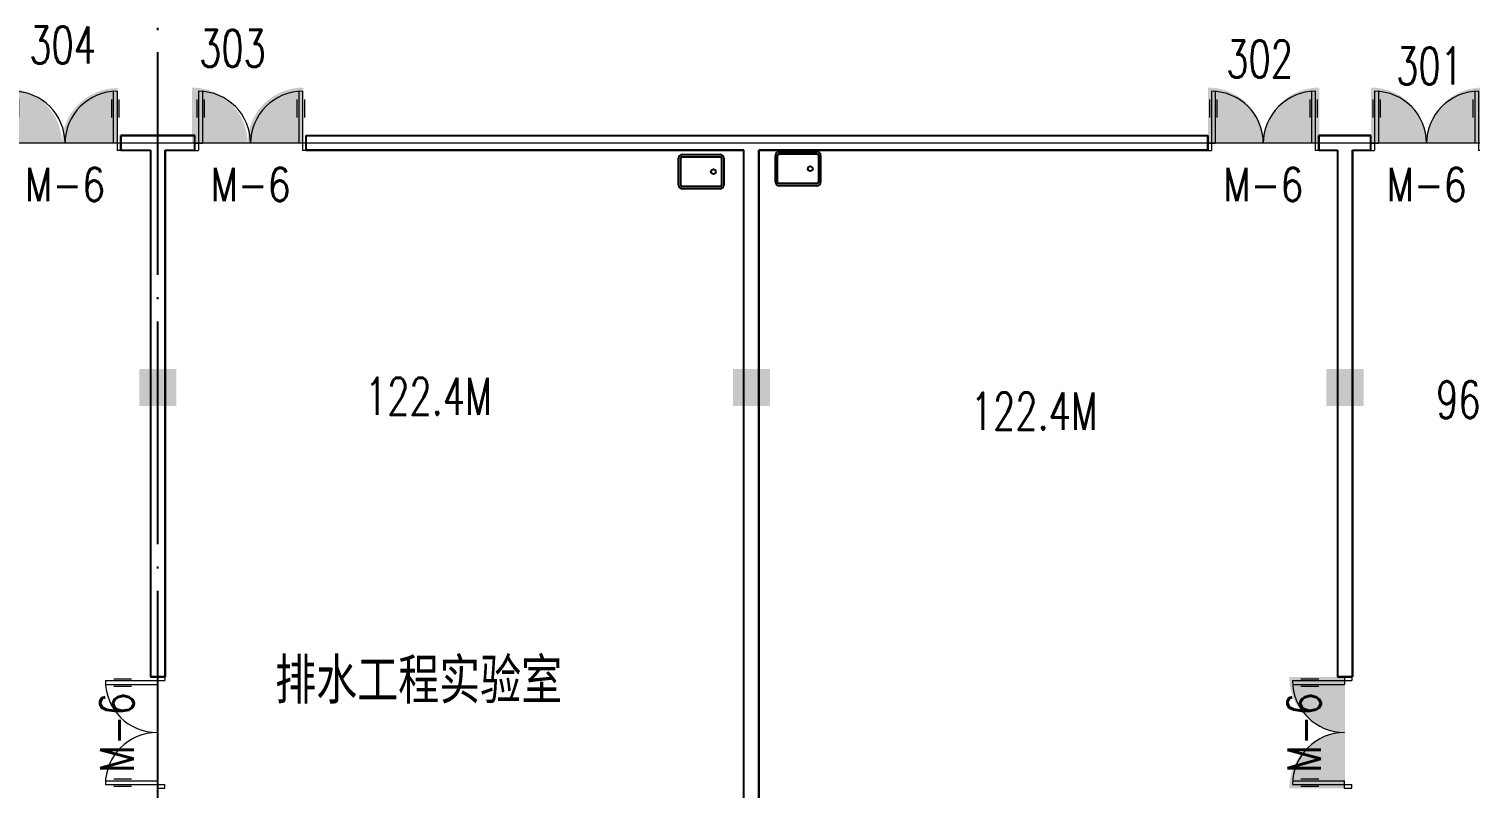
# Model space of a CAD drawing. Extents: x -220435 to 246757, y -381552 to -223577.
# Drawn here: x 77834 to 97260, y -343183 to -332947 of the extents above; entities that cross this region are included whole.
import ezdxf
from ezdxf.enums import TextEntityAlignment as Align

# ---------------------------------------------------------------- set-up
doc = ezdxf.new("R2010")
doc.units = 0
doc.header["$LTSCALE"] = 1500
doc.header["$MEASUREMENT"] = 0
doc.linetypes.add('DOTE', pattern=[2.42, 2, -0.2, 0.02, -0.2])
doc.layers.get('0').update_dxf_attribs({"linetype": 'CONTINUOUS'})
for name, color, linetype in [('COLUMN', 7, 'CONTINUOUS'), ('DOTE', 7, 'DOTE'), ('JELIBTLTC', 7, 'CONTINUOUS'), ('LVTRY', 7, 'CONTINUOUS'), ('PUB_WALL', 7, 'CONTINUOUS'), ('WALL', 7, 'CONTINUOUS'), ('WINDOW_TEXT', 7, 'CONTINUOUS'), ('模压门', 90, 'CONTINUOUS'), ('防盗门', 180, 'CONTINUOUS')]:
    doc.layers.add(name, color=color, linetype=linetype)
for name, color, linetype, lineweight in [('PUB_DIM', 7, 'CONTINUOUS', 0), ('WINDOW', 7, 'CONTINUOUS', 0), ('我的', 7, 'CONTINUOUS', 0)]:
    doc.layers.add(name, color=color, linetype=linetype, lineweight=lineweight)
doc.styles.add('_SIMPLEX', font='SIMPLEX.shx', dxfattribs={"width": 0.8})
doc.styles.add('DIM_FONT', font='TXT.shx', dxfattribs={"width": 0.7})
doc.styles.add('JELIBTLZX1', font='arial.ttf', dxfattribs={"width": 0.65})

# ---------------------------------------------------------------- blocks, each defined once
blk = doc.blocks.new('_FZH')
blk.add_solid([(-0.5, -0.5), (0.5, -0.5), (-0.5, 0.5), (0.5, 0.5)])
blk = doc.blocks.new('M_A20TUI')
for p, q in [((-0.483, 0.396), (-0.483, 0.235)), ((-0.467, 0.471), (-0.467, -0.062)), ((-0.433, 0.47), (-0.433, 0.004)), ((-0.417, 0.396), (-0.417, 0.235)), ((0.417, 0.396), (0.417, 0.235)), ((0.433, 0.47), (0.433, 0.004)), ((0.467, 0.471), (0.467, -0.062)), ((0.483, 0.396), (0.483, 0.235)), ((-0.5, 0.004), (-0.433, 0.004)), ((-0.5, 0.004), (-0.5, -0.062)), ((0.5, 0.004), (0.433, 0.004)), ((0.5, 0.004), (0.5, -0.062)), ((-0.5, -0.062), (-0.467, -0.062)), ((0.5, -0.062), (0.467, -0.062))]:
    blk.add_line(p, q)
for centre, start, end in [((-0.467, 0.004), 0, 90), ((0.467, 0.004), 90, 180)]:
    blk.add_arc(centre, 0.467, start, end)
blk = doc.blocks.new('_LV11')
for p, q in [((-255, 0), (255, 0)), ((-305, -410), (-305, -50)), ((-275, -410), (-275, -50)), ((-255, -30), (255, -30)), ((275, -50), (275, -410)), ((305, -50), (305, -410)), ((255, -430), (-255, -430)), ((255, -460), (-255, -460))]:
    blk.add_line(p, q)
blk.add_circle((165, -230), 32.5)
for centre, radius, start, end in [((-255, -50), 50, 90, 180), ((255, -50), 50, 0, 90), ((-255, -50), 20, 90, 180), ((255, -50), 20, 0, 90), ((-255, -410), 50, 180, 270), ((-255, -410), 20, 180, 270), ((255, -410), 50, 270, 0), ((255, -410), 20, 270, 0)]:
    blk.add_arc(centre, radius, start, end)

msp = doc.modelspace()

# ---------------------------------------------------------------- hatches: boundary and pattern name
at = {"layer": '模压门'}
for points in [[(94822.2, -341685.5, 0.4142136), (95572.2, -342435.5), (95572.2, -341685.5)], [(94822.2, -343185.5, -0.4142136), (95572.2, -342435.5), (95572.2, -343185.5)]]:
    msp.add_hatch(color=256, dxfattribs=at).paths.add_polyline_path(points)
at = {"layer": '防盗门'}
for points in [[(77531.3, -333745.2, -0.4142136), (78281.3, -334495.2), (77531.3, -334495.2)], [(79031.3, -333745.2, 0.4142136), (78281.3, -334495.2), (79031.3, -334495.2)], [(80032.1, -333738.3, -0.4142136), (80782.1, -334488.3), (80032.1, -334488.3)], [(81532.1, -333738.3, 0.4142136), (80782.1, -334488.3), (81532.1, -334488.3)], [(93726.4, -333738.8, -0.4142136), (94476.4, -334488.8), (93726.4, -334488.8)], [(95226.4, -333738.8, 0.4142136), (94476.4, -334488.8), (95226.4, -334488.8)], [(95924.1, -333738.8, -0.4142136), (96674.1, -334488.8), (95924.1, -334488.8)], [(97424.1, -333738.8, 0.4142136), (96674.1, -334488.8), (97424.1, -334488.8)]]:
    msp.add_hatch(color=256, dxfattribs=at).paths.add_polyline_path(points)

# ---------------------------------------------------------------- linework, layer by layer
at = {"layer": 'DOTE'}
msp.add_line((79572.4, -350782.5), (79572.4, -270192.5), dxfattribs=at)
at = {"layer": 'PUB_DIM'}
msp.add_line((56759.7, -334482.5), (104572.4, -334482.5), dxfattribs=at)
at = {"layer": 'PUB_WALL'}
for p, q in [((79072.2, -334382.5), (80072.8, -334382.5)), ((79072.2, -334582.5), (79072.2, -334382.5)), ((80072.8, -334382.5), (79072.2, -334382.5)), ((79072.2, -334382.5), (79072.2, -334582.5)), ((80072.8, -334582.5), (80072.8, -334382.5)), ((80072.8, -334582.5), (80072.8, -334382.5)), ((81572.8, -334382.5), (93722.1, -334382.5)), ((81572.8, -334582.5), (81572.8, -334382.5)), ((81572.8, -334582.5), (81572.8, -334382.5)), ((81572.8, -334382.5), (93722.1, -334382.5)), ((93722.1, -334582.5), (93722.1, -334382.5)), ((93722.1, -334382.5), (93722.1, -334582.5)), ((95222.1, -334382.5), (95922.4, -334382.5)), ((95222.1, -334582.5), (95222.1, -334382.5)), ((95922.4, -334382.5), (95222.1, -334382.5)), ((95222.1, -334382.5), (95222.1, -334582.5)), ((95922.4, -334582.5), (95922.4, -334382.5)), ((95922.4, -334582.5), (95922.4, -334382.5)), ((79072.2, -334582.5), (79472.4, -334582.5)), ((79072.2, -334582.5), (79472.4, -334582.5)), ((79472.4, -334582.5), (79472.4, -341683)), ((79472.4, -334582.5), (79472.4, -341683)), ((79672.4, -334582.5), (80072.8, -334582.5)), ((79672.4, -334582.5), (79672.4, -341683)), ((79672.4, -341683), (79672.4, -334582.5)), ((79672.4, -334582.5), (80072.8, -334582.5)), ((81572.8, -334582.5), (87472.4, -334582.5)), ((87472.4, -334582.5), (81572.8, -334582.5)), ((87472.4, -349732.5), (87472.4, -334582.5)), ((87472.4, -349732.5), (87472.4, -334582.5)), ((87672.4, -349732.5), (87672.4, -334582.5)), ((87672.4, -334582.5), (93722.1, -334582.5)), ((93722.1, -334582.5), (87672.4, -334582.5)), ((87672.4, -334582.5), (87672.4, -349732.5)), ((95222.1, -334582.5), (95472.4, -334582.5)), ((95222.1, -334582.5), (95472.4, -334582.5)), ((95472.4, -334582.5), (95472.4, -341682.5)), ((95472.4, -334582.5), (95472.4, -341682.5)), ((95672.4, -334582.5), (95672.4, -341682.5)), ((95672.4, -334582.5), (95922.4, -334582.5)), ((95672.4, -341682.5), (95672.4, -334582.5)), ((95672.4, -334582.5), (95922.4, -334582.5)), ((79672.4, -341683), (79472.4, -341683)), ((79472.4, -341683), (79672.4, -341683)), ((95672.4, -341682.5), (95472.4, -341682.5)), ((95472.4, -341682.5), (95672.4, -341682.5))]:
    msp.add_line(p, q, dxfattribs=at)
at = {"layer": 'WALL'}
for p, q in [((79072.2, -334382.5), (80072.8, -334382.5)), ((79072.2, -334582.5), (79072.2, -334382.5)), ((80072.8, -334582.5), (80072.8, -334382.5)), ((81572.8, -334382.5), (93722.1, -334382.5)), ((81572.8, -334582.5), (81572.8, -334382.5)), ((93722.1, -334582.5), (93722.1, -334382.5)), ((95222.1, -334382.5), (95922.4, -334382.5)), ((95222.1, -334582.5), (95222.1, -334382.5)), ((95922.4, -334582.5), (95922.4, -334382.5)), ((79072.2, -334582.5), (79472.4, -334582.5)), ((79472.4, -334582.5), (79472.4, -341683)), ((79672.4, -334582.5), (80072.8, -334582.5)), ((79672.4, -334582.5), (79672.4, -341683)), ((81572.8, -334582.5), (87472.4, -334582.5)), ((87472.4, -349732.5), (87472.4, -334582.5)), ((87672.4, -349732.5), (87672.4, -334582.5)), ((87672.4, -334582.5), (93722.1, -334582.5)), ((95222.1, -334582.5), (95472.4, -334582.5)), ((95472.4, -334582.5), (95472.4, -341682.5)), ((95672.4, -334582.5), (95672.4, -341682.5)), ((95672.4, -334582.5), (95922.4, -334582.5)), ((79672.4, -341683), (79472.4, -341683)), ((95672.4, -341682.5), (95472.4, -341682.5))]:
    msp.add_line(p, q, dxfattribs=at)

# ---------------------------------------------------------------- block references
at = {"layer": 'COLUMN', "xscale": 500, "yscale": 500, "zscale": 500}
for p in [(79572.4, -337782.5), (87572.4, -337782.5), (95572.4, -337782.5)]:
    msp.add_blockref('_FZH', p, dxfattribs=at)
at = {"layer": 'LVTRY'}
for p in [(86895.5, -334642.3), (88201.1, -334602.6)]:
    msp.add_blockref('_LV11', p, dxfattribs=at)
at = {"layer": 'WINDOW'}
ref = msp.add_blockref('M_A20TUI', (78322.2, -334495.2), dxfattribs=dict(at, xscale=-1500, yscale=-1500, zscale=1500, rotation=180))
ref.add_attrib('A', 'M-6', dxfattribs={"layer": 'WINDOW_TEXT', "height": 450, "style": '_SIMPLEX', "width": 0.8, "flags": 8}).set_placement((78322.2, -335045.2), align=Align.MIDDLE)
ref = msp.add_blockref('M_A20TUI', (80822.8, -334495.2), dxfattribs=dict(at, xscale=-1500, yscale=-1500, zscale=1500, rotation=180))
ref.add_attrib('A', 'M-6', dxfattribs={"layer": 'WINDOW_TEXT', "height": 450, "style": '_SIMPLEX', "width": 0.8, "flags": 8}).set_placement((80822.8, -335045.2), align=Align.MIDDLE)
ref = msp.add_blockref('M_A20TUI', (94472.1, -334495.2), dxfattribs=dict(at, xscale=-1500, yscale=-1500, zscale=1500, rotation=180))
ref.add_attrib('A', 'M-6', dxfattribs={"layer": 'WINDOW_TEXT', "height": 450, "style": '_SIMPLEX', "width": 0.8, "flags": 8}).set_placement((94472.1, -335045.2), align=Align.MIDDLE)
ref = msp.add_blockref('M_A20TUI', (96672.4, -334495.2), dxfattribs=dict(at, xscale=-1500, yscale=-1500, zscale=1500, rotation=180))
ref.add_attrib('A', 'M-6', dxfattribs={"layer": 'WINDOW_TEXT', "height": 450, "style": '_SIMPLEX', "width": 0.8, "flags": 8}).set_placement((96672.4, -335045.2), align=Align.MIDDLE)
ref = msp.add_blockref('M_A20TUI', (79572.4, -342433), dxfattribs=dict(at, xscale=1500, yscale=1500, zscale=1500, rotation=90))
ref.add_attrib('A', 'M-6', dxfattribs={"layer": 'WINDOW_TEXT', "height": 450, "rotation": 90, "style": '_SIMPLEX', "width": 0.8, "flags": 8}).set_placement((79022.4, -342433), align=Align.MIDDLE)
ref = msp.add_blockref('M_A20TUI', (95572.4, -342432.5), dxfattribs=dict(at, xscale=1500, yscale=1500, zscale=1500, rotation=90))
ref.add_attrib('A', 'M-6', dxfattribs={"layer": 'WINDOW_TEXT', "height": 450, "rotation": 90, "style": '_SIMPLEX', "width": 0.8, "flags": 8}).set_placement((95022.4, -342432.5), align=Align.MIDDLE)

# ---------------------------------------------------------------- texts
at = {"layer": 'JELIBTLTC', "style": 'JELIBTLZX1', "width": 0.75}
msp.add_text('排水工程实验室', height=540, dxfattribs=at).set_placement((81154.8, -341984))
at = {"layer": '我的', "linetype": 'ByBlock', "lineweight": 20, "char_height": 500, "attachment_point": 1, "style": 'DIM_FONT'}
for s, insert, width in [('{\\C1;304}', (77839.7, -332914), 1460.707), ('{\\C1;303}', (80129, -332960.7), 1460.707), ('{\\C1;302}', (93972.3, -333103.3), 1460.707), ('{\\C1;301}', (96261.6, -333196.6), 1460.707), ('{\\C3;122.4M}', (82364.3, -337650.3), 3105.493), ('{\\C3;96.48M}', (96800.4, -337696.4), 2654.695), ('{\\C3;122.4M}', (90528.8, -337850.5), 3105.493)]:
    msp.add_mtext(s, dxfattribs=dict(at, insert=insert, width=width))

doc.saveas('drawing.dxf')
